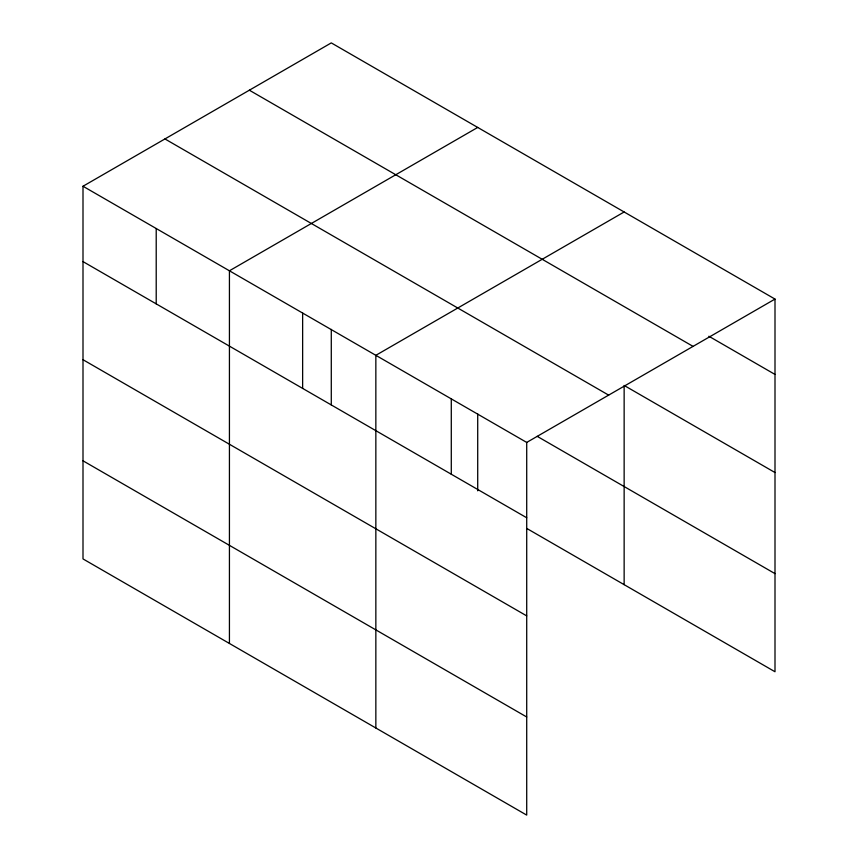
<?xml version="1.0" encoding="UTF-8"?>
<svg xmlns="http://www.w3.org/2000/svg" width="858" height="858" viewBox="0 0 858 858"><rect width="100%" height="100%" fill="white"/><g stroke="black" fill="none" stroke-linecap="round" stroke-linejoin="round"><path stroke-width="1.29" d="M526.715 615.894L526.715 442.428L83.001 186.25L83.001 558.923L526.715 815.1L526.715 615.894L83.001 359.716M526.898 528.517L774.999 671.75L774.999 299.077L331.285 42.9L83.001 186.25M477.713 127.434L229.429 270.785L229.429 643.468M624.141 211.98L375.847 355.319L375.847 728.002M526.715 442.428L774.999 299.077M708.858 336.239L774.999 374.431M249.356 90.208L693.06 346.385M774.999 472.544L624.141 385.446L624.141 584.652M164.94 138.942L608.644 395.12M537.194 436.336L774.999 573.637M83.001 261.604L526.715 517.771M83.001 460.81L526.715 716.988M477.713 413.931L477.713 490.83M451.287 398.873L451.287 474.227M331.285 329.397L331.285 404.965M302.638 313.052L302.638 388.406M156.21 228.518L156.21 303.871"/></g></svg>
